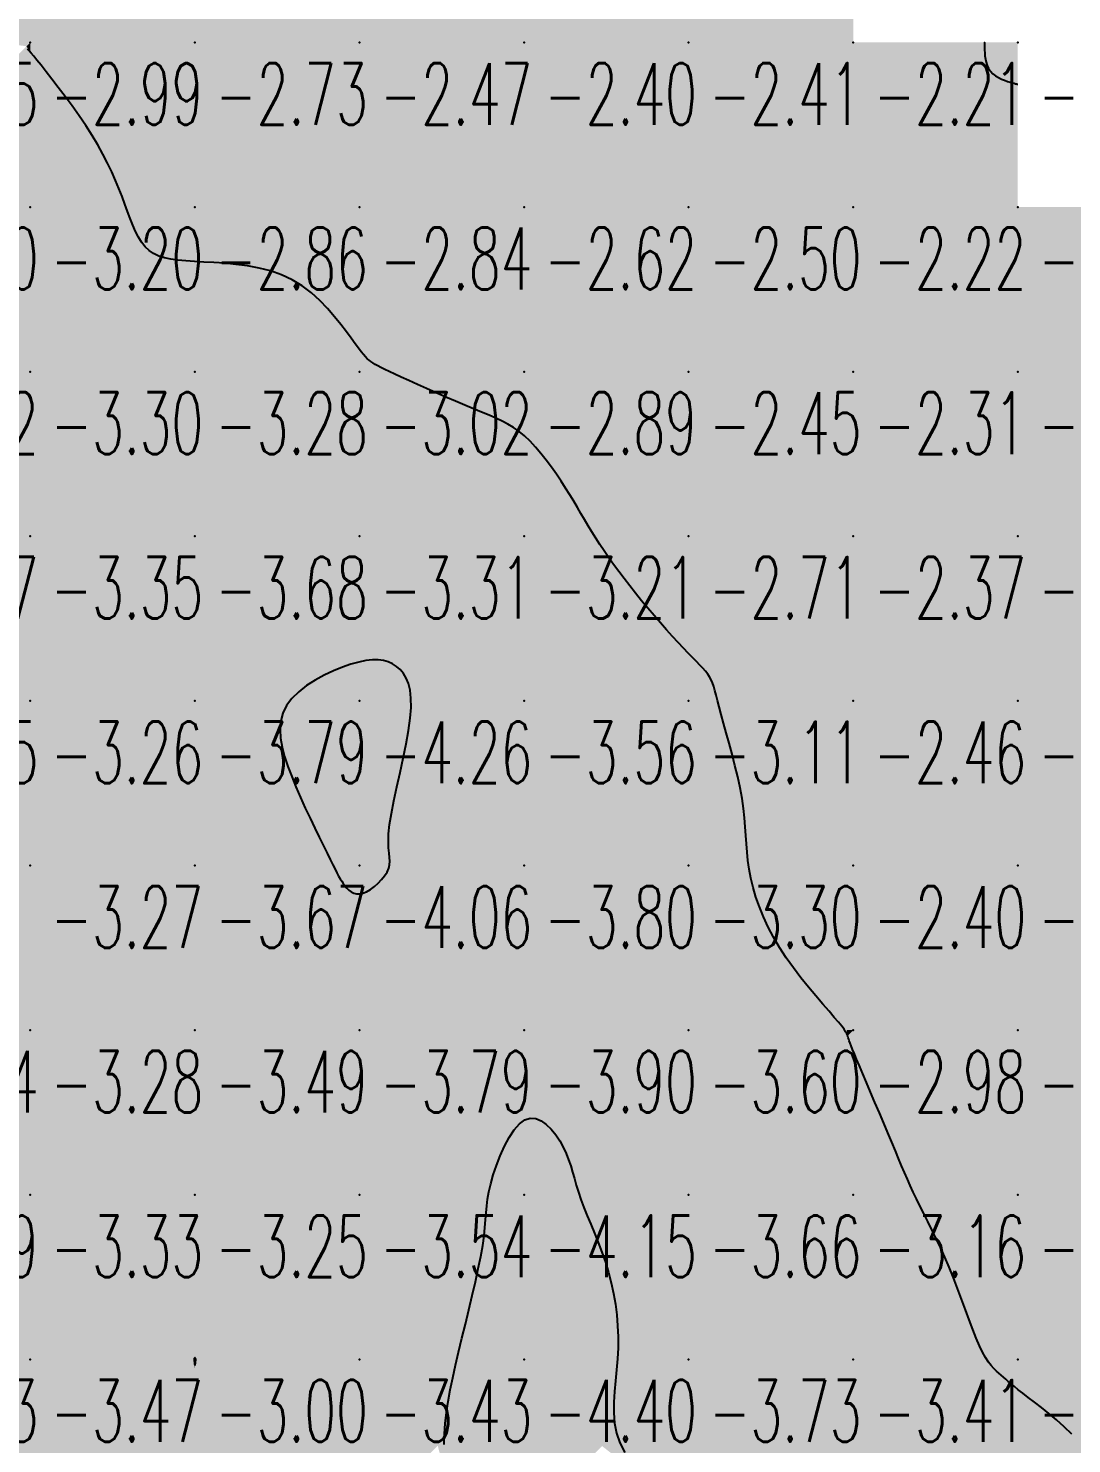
# Model space of a CAD drawing. Header units: millimetres. Extents: x 88261 to 90953, y 390274 to 392322.
# Drawn here: x 90030.1 to 90093.5, y 391892.1 to 391978.1 of the extents above; entities that cross this region are included whole.
import ezdxf
from ezdxf.enums import TextEntityAlignment as Align

# ---------------------------------------------------------------- set-up
doc = ezdxf.new("R2010")
doc.units = ezdxf.units.MM
doc.header["$LTSCALE"] = 25
for name, color, linetype in [('CN_03_00', 7, 'Continuous'), ('COTEAlt', 7, 'Continuous'), ('TN_COLORIAGE', 7, 'Continuous')]:
    doc.layers.add(name, color=color, linetype=linetype)
doc.styles.add('Simplex 1.0', font='Simplex.shx', dxfattribs={"width": 0.99, "height": 2.5})
doc.styles.get("Standard").update_dxf_attribs({"font": 'times.ttf'})

# ---------------------------------------------------------------- blocks, each defined once
blk = doc.blocks.new('COTE')
at = {"color": 0}
blk.add_point((0, 0), dxfattribs=at)
at = {"layer": 'COTEAlt'}
blk.add_attdef('ALT', text='', height=3.75, dxfattribs=at).set_placement((1.25, -1.25), align=Align.TOP_LEFT)

msp = doc.modelspace()

# ---------------------------------------------------------------- linework, layer by layer
at = {"layer": 'CN_03_00', "flags": 128}
for points, elevation in [([(90093.527, 391892.701), (90093.074, 391893.148), (90092.606, 391893.568), (90092.137, 391893.958), (90091.682, 391894.316), (90091.256, 391894.641), (90090.874, 391894.929), (90090.547, 391895.181), (90090.271, 391895.399), (90090.037, 391895.589), (90089.839, 391895.755), (90089.667, 391895.903), (90089.515, 391896.036), (90089.373, 391896.16), (90089.235, 391896.279), (90089.094, 391896.4), (90088.947, 391896.531), (90088.795, 391896.681), (90088.635, 391896.861), (90088.469, 391897.079), (90088.295, 391897.345), (90088.113, 391897.67), (90087.921, 391898.061), (90087.72, 391898.527), (90087.51, 391899.056), (90087.291, 391899.636), (90087.064, 391900.253), (90086.829, 391900.895), (90086.587, 391901.549), (90086.337, 391902.2), (90086.082, 391902.837), (90085.82, 391903.448), (90085.556, 391904.032), (90085.293, 391904.589), (90085.033, 391905.119), (90084.779, 391905.624), (90084.536, 391906.104), (90084.305, 391906.559), (90084.091, 391906.991), (90083.894, 391907.401), (90083.711, 391907.797), (90083.537, 391908.189), (90083.365, 391908.587), (90083.191, 391909), (90083.008, 391909.438), (90082.812, 391909.911), (90082.596, 391910.428), (90082.358, 391910.995), (90082.102, 391911.599), (90081.837, 391912.224), (90081.569, 391912.853), (90081.306, 391913.469), (90081.056, 391914.055), (90080.827, 391914.594), (90080.625, 391915.071), (90080.456, 391915.472), (90080.319, 391915.802), (90080.209, 391916.069), (90080.124, 391916.283), (90080.058, 391916.453), (90080.009, 391916.587), (90079.973, 391916.693), (90079.946, 391916.782), (90079.922, 391916.861), (90079.894, 391916.941), (90079.853, 391917.033), (90079.787, 391917.145), (90079.689, 391917.29), (90079.548, 391917.477), (90079.356, 391917.716), (90079.101, 391918.018), (90078.78, 391918.39), (90078.402, 391918.825), (90077.982, 391919.315), (90077.535, 391919.851), (90077.075, 391920.422), (90076.617, 391921.02), (90076.176, 391921.636), (90075.765, 391922.259), (90075.397, 391922.884), (90075.073, 391923.504), (90074.79, 391924.119), (90074.547, 391924.725), (90074.342, 391925.32), (90074.172, 391925.901), (90074.036, 391926.466), (90073.932, 391927.012), (90073.856, 391927.539), (90073.803, 391928.052), (90073.763, 391928.56), (90073.729, 391929.072), (90073.694, 391929.594), (90073.648, 391930.136), (90073.585, 391930.705), (90073.496, 391931.31), (90073.376, 391931.954), (90073.23, 391932.627), (90073.066, 391933.313), (90072.89, 391933.998), (90072.711, 391934.666), (90072.536, 391935.303), (90072.373, 391935.893), (90072.228, 391936.422), (90072.109, 391936.878), (90072.009, 391937.266), (90071.925, 391937.596), (90071.85, 391937.877), (90071.778, 391938.118), (90071.704, 391938.329), (90071.621, 391938.518), (90071.524, 391938.694), (90071.408, 391938.867), (90071.27, 391939.041), (90071.111, 391939.224), (90070.927, 391939.419), (90070.719, 391939.633), (90070.485, 391939.871), (90070.223, 391940.138), (90069.933, 391940.439), (90069.615, 391940.779), (90069.273, 391941.152), (90068.912, 391941.554), (90068.538, 391941.978), (90068.157, 391942.419), (90067.774, 391942.87), (90067.395, 391943.326), (90067.026, 391943.78), (90066.67, 391944.228), (90066.329, 391944.669), (90066.004, 391945.101), (90065.693, 391945.526), (90065.398, 391945.941), (90065.117, 391946.348), (90064.852, 391946.745), (90064.602, 391947.133), (90064.367, 391947.512), (90064.143, 391947.884), (90063.925, 391948.252), (90063.709, 391948.621), (90063.491, 391948.994), (90063.266, 391949.374), (90063.029, 391949.764), (90062.777, 391950.168), (90062.505, 391950.587), (90062.216, 391951.016), (90061.913, 391951.446), (90061.598, 391951.869), (90061.275, 391952.278), (90060.946, 391952.664), (90060.614, 391953.019), (90060.282, 391953.335), (90059.952, 391953.608), (90059.619, 391953.843), (90059.275, 391954.049), (90058.916, 391954.236), (90058.534, 391954.414), (90058.122, 391954.59), (90057.676, 391954.774), (90057.187, 391954.975), (90056.653, 391955.2), (90056.085, 391955.444), (90055.499, 391955.7), (90054.908, 391955.961), (90054.327, 391956.22), (90053.772, 391956.47), (90053.256, 391956.704), (90052.795, 391956.914), (90052.399, 391957.095), (90052.065, 391957.25), (90051.786, 391957.382), (90051.553, 391957.496), (90051.36, 391957.596), (90051.199, 391957.685), (90051.062, 391957.768), (90050.943, 391957.849), (90050.834, 391957.933), (90050.727, 391958.027), (90050.616, 391958.139), (90050.494, 391958.278), (90050.352, 391958.452), (90050.185, 391958.669), (90049.984, 391958.939), (90049.744, 391959.268), (90049.457, 391959.661), (90049.123, 391960.104), (90048.744, 391960.58), (90048.318, 391961.071), (90047.847, 391961.558), (90047.332, 391962.024), (90046.772, 391962.452), (90046.169, 391962.822), (90045.524, 391963.122), (90044.848, 391963.357), (90044.152, 391963.535), (90043.449, 391963.666), (90042.749, 391963.759), (90042.065, 391963.822), (90041.408, 391963.866), (90040.79, 391963.899), (90040.22, 391963.929), (90039.699, 391963.964), (90039.225, 391964.009), (90038.794, 391964.07), (90038.406, 391964.154), (90038.058, 391964.266), (90037.747, 391964.411), (90037.472, 391964.597), (90037.229, 391964.827), (90037.015, 391965.099), (90036.822, 391965.41), (90036.647, 391965.756), (90036.483, 391966.133), (90036.324, 391966.537), (90036.166, 391966.965), (90036.002, 391967.413), (90035.828, 391967.878), (90035.639, 391968.359), (90035.433, 391968.857), (90035.205, 391969.371), (90034.952, 391969.902), (90034.671, 391970.45), (90034.359, 391971.014), (90034.011, 391971.595), (90033.627, 391972.19), (90033.216, 391972.791), (90032.792, 391973.386), (90032.367, 391973.962), (90031.953, 391974.508), (90031.564, 391975.013), (90031.21, 391975.464), (90030.906, 391975.85), (90030.66, 391976.163), (90030.465, 391976.408), (90030.31, 391976.595), (90030.185, 391976.734), (90030.079, 391976.834)], -3), ([(90088.218, 391977.239), (90088.218, 391977.239), (90088.218, 391977.234), (90088.219, 391977.222), (90088.219, 391977.198), (90088.22, 391977.158), (90088.221, 391977.099), (90088.223, 391977.017), (90088.225, 391976.908), (90088.228, 391976.769), (90088.236, 391976.606), (90088.252, 391976.425), (90088.28, 391976.233), (90088.323, 391976.036), (90088.386, 391975.843), (90088.471, 391975.658), (90088.584, 391975.489), (90088.724, 391975.341), (90088.888, 391975.214), (90089.067, 391975.105), (90089.253, 391975.014), (90089.439, 391974.939), (90089.616, 391974.877), (90089.778, 391974.828), (90089.917, 391974.789), (90090.027, 391974.758), (90090.109, 391974.735), (90090.168, 391974.719), (90090.207, 391974.708), (90090.231, 391974.701), (90090.244, 391974.698), (90090.248, 391974.697), (90090.249, 391974.697)], -2), ([(90055.401, 391892.078), (90055.411, 391892.708), (90055.456, 391893.349), (90055.531, 391894.006), (90055.635, 391894.684), (90055.764, 391895.386), (90055.916, 391896.116), (90056.088, 391896.88), (90056.276, 391897.681), (90056.478, 391898.52), (90056.687, 391899.383), (90056.897, 391900.255), (90057.102, 391901.12), (90057.295, 391901.959), (90057.469, 391902.758), (90057.619, 391903.499), (90057.737, 391904.167), (90057.821, 391904.75), (90057.877, 391905.261), (90057.916, 391905.721), (90057.949, 391906.148), (90057.986, 391906.561), (90058.037, 391906.979), (90058.112, 391907.422), (90058.223, 391907.908), (90058.377, 391908.449), (90058.571, 391909.027), (90058.8, 391909.615), (90059.06, 391910.187), (90059.345, 391910.716), (90059.649, 391911.177), (90059.968, 391911.542), (90060.297, 391911.787), (90060.63, 391911.891), (90060.963, 391911.868), (90061.289, 391911.735), (90061.603, 391911.514), (90061.9, 391911.223), (90062.175, 391910.882), (90062.422, 391910.51), (90062.635, 391910.126), (90062.812, 391909.747), (90062.959, 391909.372), (90063.085, 391908.995), (90063.198, 391908.613), (90063.307, 391908.222), (90063.421, 391907.816), (90063.549, 391907.392), (90063.7, 391906.945), (90063.878, 391906.47), (90064.081, 391905.97), (90064.3, 391905.446), (90064.528, 391904.9), (90064.758, 391904.333), (90064.983, 391903.747), (90065.194, 391903.144), (90065.386, 391902.527), (90065.551, 391901.895), (90065.689, 391901.252), (90065.799, 391900.6), (90065.881, 391899.94), (90065.935, 391899.275), (90065.962, 391898.607), (90065.961, 391897.937), (90065.931, 391897.268), (90065.877, 391896.601), (90065.81, 391895.939), (90065.748, 391895.283), (90065.707, 391894.636), (90065.702, 391893.998), (90065.751, 391893.373), (90065.868, 391892.761), (90066.071, 391892.165), (90066.37, 391891.587)], -4)]:
    msp.add_lwpolyline(points, dxfattribs=dict(at, elevation=elevation))
for points, elevation in [([(90046.393, 391932.011), (90046.67, 391931.37), (90046.958, 391930.734), (90047.248, 391930.112), (90047.534, 391929.515), (90047.807, 391928.956), (90048.059, 391928.445), (90048.283, 391927.994), (90048.473, 391927.61), (90048.633, 391927.288), (90048.768, 391927.019), (90048.884, 391926.793), (90048.986, 391926.602), (90049.08, 391926.437), (90049.172, 391926.288), (90049.268, 391926.146), (90049.371, 391926.006), (90049.485, 391925.871), (90049.61, 391925.749), (90049.749, 391925.645), (90049.902, 391925.568), (90050.072, 391925.523), (90050.258, 391925.518), (90050.463, 391925.56), (90050.687, 391925.652), (90050.921, 391925.79), (90051.157, 391925.963), (90051.385, 391926.164), (90051.595, 391926.384), (90051.779, 391926.614), (90051.927, 391926.846), (90052.03, 391927.07), (90052.083, 391927.283), (90052.094, 391927.496), (90052.079, 391927.728), (90052.05, 391927.993), (90052.023, 391928.309), (90052.01, 391928.693), (90052.026, 391929.161), (90052.084, 391929.73), (90052.193, 391930.409), (90052.345, 391931.179), (90052.524, 391932.012), (90052.716, 391932.883), (90052.908, 391933.762), (90053.084, 391934.624), (90053.231, 391935.442), (90053.334, 391936.188), (90053.383, 391936.842), (90053.378, 391937.405), (90053.324, 391937.886), (90053.228, 391938.292), (90053.093, 391938.632), (90052.924, 391938.914), (90052.727, 391939.145), (90052.506, 391939.335), (90052.264, 391939.488), (90052, 391939.606), (90051.709, 391939.687), (90051.389, 391939.728), (90051.035, 391939.729), (90050.644, 391939.688), (90050.212, 391939.603), (90049.736, 391939.472), (90049.216, 391939.296), (90048.666, 391939.074), (90048.107, 391938.811), (90047.557, 391938.509), (90047.034, 391938.171), (90046.559, 391937.799), (90046.151, 391937.395), (90045.827, 391936.963), (90045.603, 391936.504), (90045.473, 391936.021), (90045.428, 391935.513), (90045.459, 391934.983), (90045.554, 391934.429), (90045.705, 391933.854), (90045.901, 391933.259), (90046.134, 391932.643), (90046.393, 391932.011)], -4), ([(90040.222, 391897.099), (90040.226, 391897.06), (90040.23, 391897.019), (90040.234, 391896.98), (90040.239, 391896.945), (90040.244, 391896.917), (90040.249, 391896.899), (90040.255, 391896.894), (90040.261, 391896.903), (90040.268, 391896.925), (90040.274, 391896.956), (90040.281, 391896.995), (90040.287, 391897.038), (90040.293, 391897.082), (90040.298, 391897.125), (90040.301, 391897.163), (90040.304, 391897.195), (90040.306, 391897.22), (90040.306, 391897.24), (90040.305, 391897.256), (90040.304, 391897.268), (90040.301, 391897.278), (90040.298, 391897.286), (90040.294, 391897.293), (90040.29, 391897.3), (90040.285, 391897.307), (90040.28, 391897.313), (90040.274, 391897.319), (90040.268, 391897.323), (90040.261, 391897.325), (90040.254, 391897.326), (90040.248, 391897.324), (90040.241, 391897.319), (90040.234, 391897.312), (90040.227, 391897.304), (90040.221, 391897.294), (90040.215, 391897.284), (90040.21, 391897.273), (90040.207, 391897.263), (90040.204, 391897.253), (90040.203, 391897.245), (90040.203, 391897.236), (90040.204, 391897.227), (90040.206, 391897.216), (90040.208, 391897.203), (90040.211, 391897.185), (90040.215, 391897.162), (90040.218, 391897.134), (90040.222, 391897.099)], -3)]:
    msp.add_lwpolyline(points, close=True, dxfattribs=dict(at, elevation=elevation))
at = {"layer": 'TN_COLORIAGE', "color": 111}
for points in [[(90028.315, 391977.239, -2.761), (90021.968, 391978.959, -2.761), (90030.249, 391977.239, -2.761), (90030.249, 391987.239, -2.761)], [(90030.249, 391977.239, -2.881), (90040.249, 391977.239, -2.881), (90040.249, 391987.239, -2.881)], [(90030.249, 391987.239, -2.881), (90030.249, 391977.239, -2.881), (90040.249, 391987.239, -2.881)], [(90040.249, 391977.239, -2.534), (90050.249, 391977.239, -2.534), (90050.249, 391987.239, -2.534)], [(90040.249, 391987.239, -2.534), (90040.249, 391977.239, -2.534), (90050.249, 391987.239, -2.534)], [(90050.249, 391987.239, -2.203), (90050.249, 391977.239, -2.203), (90060.249, 391987.239, -2.203)], [(90060.249, 391977.239, -2.468), (90060.249, 391987.239, -2.468), (90050.249, 391977.239, -2.468)], [(90060.249, 391987.239, -2.171), (90060.249, 391977.239, -2.171), (90070.249, 391987.239, -2.171)], [(90070.249, 391977.239, -2.396), (90070.249, 391987.239, -2.396), (90060.249, 391977.239, -2.396)], [(90080.249, 391977.239, -2.414), (90080.249, 391987.239, -2.414), (90070.249, 391977.239, -2.414)], [(90080.249, 391987.239, -2.414), (90070.249, 391987.239, -2.414), (90070.249, 391977.239, -2.414)], [(90028.315, 391977.239, -2.988), (90030.018, 391977.008, -2.988), (90030.249, 391977.239, -2.988)], [(90030.249, 391976.669, -2.988), (90030.018, 391977.008, -2.988), (90030.249, 391977.239, -2.988)], [(90030.249, 391976.669, -2.726), (90034.424, 391971.415, -2.726), (90030.249, 391977.239, -2.726), (90040.249, 391977.239, -2.726)], [(90036.118, 391967.239, -2.726), (90034.424, 391971.415, -2.726), (90040.249, 391967.239, -2.726), (90040.249, 391977.239, -2.726)], [(90040.249, 391977.239, -2.468), (90040.249, 391967.239, -2.468), (90050.249, 391977.239, -2.468)], [(90040.249, 391967.239, -2.468), (90050.249, 391967.239, -2.468), (90050.249, 391977.239, -2.468)], [(90050.249, 391977.239, -2.396), (90050.249, 391967.239, -2.396), (90060.249, 391977.239, -2.396)], [(90050.249, 391967.239, -2.396), (90060.249, 391967.239, -2.396), (90060.249, 391977.239, -2.396)], [(90060.249, 391967.239, -2.414), (90070.249, 391967.239, -2.414), (90070.249, 391977.239, -2.414)], [(90060.249, 391977.239, -2.414), (90060.249, 391967.239, -2.414), (90070.249, 391977.239, -2.414)], [(90070.249, 391977.239, -2.211), (90070.249, 391967.239, -2.211), (90080.249, 391977.239, -2.211)], [(90080.249, 391967.239, -2.501), (90080.249, 391977.239, -2.501), (90070.249, 391967.239, -2.501)], [(90080.249, 391967.239, -2), (90088.259, 391975.249, -2), (90080.249, 391977.239, -2), (90088.218, 391977.239, -2)], [(90080.249, 391967.239, -2), (90088.259, 391975.249, -2), (90090.249, 391967.239, -2), (90090.249, 391974.697, -2)], [(90036.118, 391967.239, -2.862), (90037.116, 391964.106, -2.862), (90040.249, 391967.239, -2.862)], [(90040.249, 391963.917, -2.862), (90037.116, 391964.106, -2.862), (90040.249, 391967.239, -2.862)], [(90040.249, 391963.917, -2.842), (90046.629, 391963.619, -2.842), (90040.249, 391967.239, -2.842), (90050.249, 391967.239, -2.842)], [(90050.249, 391958.539, -2.842), (90046.629, 391963.619, -2.842), (90050.249, 391967.239, -2.842)], [(90050.249, 391958.539, -2.625), (90050.839, 391957.829, -2.625), (90050.249, 391967.239, -2.625), (90060.249, 391967.239, -2.625)], [(90052.057, 391957.239, -2.625), (90050.839, 391957.829, -2.625), (90060.249, 391957.239, -2.625), (90060.249, 391967.239, -2.625)], [(90060.249, 391957.239, -2.501), (90070.249, 391957.239, -2.501), (90070.249, 391967.239, -2.501)], [(90060.249, 391967.239, -2.501), (90060.249, 391957.239, -2.501), (90070.249, 391967.239, -2.501)], [(90070.249, 391967.239, -2.217), (90070.249, 391957.239, -2.217), (90080.249, 391967.239, -2.217)], [(90070.249, 391957.239, -2.217), (90080.249, 391957.239, -2.217), (90080.249, 391967.239, -2.217)], [(90080.249, 391967.239, -2.158), (90080.249, 391957.239, -2.158), (90090.249, 391967.239, -2.158)], [(90090.249, 391957.239, -2.311), (90090.249, 391967.239, -2.311), (90080.249, 391957.239, -2.311)], [(90090.249, 391967.239, -2.235), (90090.249, 391957.239, -2.235), (90100.249, 391967.239, -2.235)], [(90100.249, 391957.239, -2.205), (90100.249, 391967.239, -2.205), (90090.249, 391957.239, -2.205)], [(90052.057, 391957.239, -2.893), (90057.704, 391954.694, -2.893), (90060.249, 391957.239, -2.893)], [(90060.249, 391953.833, -2.893), (90057.704, 391954.694, -2.893), (90060.249, 391957.239, -2.893)], [(90060.249, 391953.833, -2.454), (90062.993, 391949.984, -2.454), (90060.249, 391957.239, -2.454), (90070.249, 391957.239, -2.454)], [(90064.439, 391947.239, -2.454), (90062.993, 391949.984, -2.454), (90070.249, 391947.239, -2.454), (90070.249, 391957.239, -2.454)], [(90070.249, 391947.239, -2.311), (90080.249, 391947.239, -2.311), (90080.249, 391957.239, -2.311)], [(90070.249, 391957.239, -2.311), (90070.249, 391947.239, -2.311), (90080.249, 391957.239, -2.311)], [(90080.249, 391957.239, -2.205), (90080.249, 391947.239, -2.205), (90090.249, 391957.239, -2.205)], [(90080.249, 391947.239, -2.205), (90090.249, 391947.239, -2.205), (90090.249, 391957.239, -2.205)], [(90090.249, 391957.239, -2.327), (90090.249, 391947.239, -2.327), (90100.249, 391957.239, -2.327)], [(90090.249, 391947.239, -2.327), (90100.249, 391947.239, -2.327), (90100.249, 391957.239, -2.327)], [(90064.439, 391947.239, -2.714), (90066.867, 391943.857, -2.714), (90070.249, 391947.239, -2.714)], [(90070.249, 391940.012, -2.714), (90066.867, 391943.857, -2.714), (90070.249, 391947.239, -2.714)], [(90070.249, 391940.012, -2.372), (90071.738, 391938.728, -2.372), (90070.249, 391947.239, -2.372), (90080.249, 391947.239, -2.372)], [(90071.945, 391937.239, -2.372), (90071.738, 391938.728, -2.372), (90080.249, 391937.239, -2.372), (90080.249, 391947.239, -2.372)], [(90080.249, 391947.239, -2.246), (90080.249, 391937.239, -2.246), (90090.249, 391947.239, -2.246)], [(90080.249, 391937.239, -2.246), (90090.249, 391937.239, -2.246), (90090.249, 391947.239, -2.246)], [(90090.249, 391947.239, -2.397), (90090.249, 391937.239, -2.397), (90100.249, 391947.239, -2.397)], [(90090.249, 391937.239, -2.397), (90100.249, 391937.239, -2.397), (90100.249, 391947.239, -2.397)], [(90071.945, 391937.239, -2.462), (90073.854, 391930.845, -2.462), (90080.249, 391937.239, -2.462)], [(90073.854, 391930.845, -2.402), (90073.614, 391927.239, -2.402), (90080.249, 391937.239, -2.402), (90080.249, 391927.239, -2.402)], [(90080.249, 391927.239, -2.402), (90090.249, 391927.239, -2.402), (90090.249, 391937.239, -2.402)], [(90080.249, 391937.239, -2.402), (90080.249, 391927.239, -2.402), (90090.249, 391937.239, -2.402)], [(90090.249, 391937.239, -2.345), (90090.249, 391927.239, -2.345), (90100.249, 391937.239, -2.345)], [(90090.249, 391927.239, -2.345), (90100.249, 391927.239, -2.345), (90100.249, 391937.239, -2.345)], [(90073.614, 391927.239, -2.402), (90075.279, 391922.269, -2.402), (90080.249, 391927.239, -2.402)], [(90079.859, 391917.239, -2.402), (90075.279, 391922.269, -2.402), (90080.249, 391917.239, -2.402), (90080.249, 391927.239, -2.402)], [(90080.249, 391927.239, -2.395), (90080.249, 391917.239, -2.395), (90090.249, 391927.239, -2.395)], [(90080.249, 391917.239, -2.395), (90090.249, 391917.239, -2.395), (90090.249, 391927.239, -2.395)], [(90090.249, 391917.239, -2), (90099.153, 391917.239, -2), (90100.249, 391927.239, -2), (90100.249, 391919.116, -2)], [(90090.249, 391927.239, -2.289), (90090.249, 391917.239, -2.289), (90100.249, 391927.239, -2.289)], [(90079.859, 391917.239, -2.975), (90079.891, 391916.882, -2.975), (90080.249, 391917.239, -2.975)], [(90080.249, 391915.923, -2.975), (90079.891, 391916.882, -2.975), (90080.249, 391917.239, -2.975)], [(90080.249, 391915.923, -2.543), (90082.861, 391909.852, -2.543), (90080.249, 391917.239, -2.543), (90090.249, 391917.239, -2.543)], [(90083.884, 391907.239, -2.543), (90082.861, 391909.852, -2.543), (90090.249, 391907.239, -2.543), (90090.249, 391917.239, -2.543)], [(90090.249, 391907.239, -2), (90099.396, 391916.387, -2), (90090.249, 391917.239, -2), (90099.153, 391917.239, -2)], [(90090.249, 391907.239, -2), (90099.396, 391916.387, -2), (90100.249, 391907.239, -2), (90100.249, 391915.43, -2)], [(90083.884, 391907.239, -2.717), (90086.145, 391903.136, -2.717), (90090.249, 391907.239, -2.717)], [(90088.024, 391897.239, -2.717), (90086.145, 391903.136, -2.717), (90090.249, 391897.239, -2.717), (90090.249, 391907.239, -2.717)], [(90090.249, 391897.239, -2.302), (90100.249, 391897.239, -2.302), (90100.249, 391907.239, -2.302)], [(90090.249, 391907.239, -2.302), (90090.249, 391897.239, -2.302), (90100.249, 391907.239, -2.302)], [(90040.249, 391897.353, -2.997), (90040.189, 391897.239, -2.997), (90040.249, 391897.239, -2.997)], [(90040.249, 391897.353, -2.997), (90040.301, 391897.291, -2.997), (90040.249, 391897.239, -2.997)], [(90040.189, 391897.239, -2.997), (90040.218, 391897.209, -2.997), (90040.249, 391897.239, -2.997)], [(90040.249, 391896.729, -2.997), (90040.218, 391897.209, -2.997), (90040.249, 391897.239, -2.997)], [(90040.315, 391897.239, -2.997), (90040.301, 391897.291, -2.997), (90040.249, 391897.239, -2.997)], [(90040.249, 391896.729, -2.997), (90040.315, 391897.239, -2.997), (90040.249, 391897.239, -2.997)], [(90088.024, 391897.239, -2.884), (90089.285, 391896.275, -2.884), (90090.249, 391897.239, -2.884)], [(90090.249, 391895.336, -2.884), (90089.285, 391896.275, -2.884), (90090.249, 391897.239, -2.884)], [(90090.249, 391895.336, -2.446), (90094.966, 391891.957, -2.446), (90090.249, 391897.239, -2.446), (90100.249, 391897.239, -2.446)]]:
    msp.add_solid(points, dxfattribs=at)
at = {"layer": 'TN_COLORIAGE', "color": 121}
for points in [[(90020.249, 391967.239, -3), (90030.018, 391977.008, -3), (90030.249, 391967.239, -3), (90030.249, 391976.669, -3)], [(90034.424, 391971.415, -3.196), (90030.249, 391976.669, -3.196), (90030.249, 391967.239, -3.196)], [(90034.424, 391971.415, -3.196), (90036.118, 391967.239, -3.196), (90030.249, 391967.239, -3.196)], [(90020.249, 391967.239, -3.196), (90020.249, 391957.239, -3.196), (90030.249, 391967.239, -3.196)], [(90020.249, 391957.239, -3.196), (90030.249, 391957.239, -3.196), (90030.249, 391967.239, -3.196)], [(90030.249, 391957.239, -3), (90037.116, 391964.106, -3), (90030.249, 391967.239, -3), (90036.118, 391967.239, -3)], [(90030.249, 391957.239, -3), (90037.116, 391964.106, -3), (90040.249, 391957.239, -3), (90040.249, 391963.917, -3)], [(90046.629, 391963.619, -3.278), (90040.249, 391963.917, -3.278), (90040.249, 391957.239, -3.278)], [(90040.249, 391957.239, -3), (90046.629, 391963.619, -3), (90050.249, 391957.239, -3), (90050.249, 391958.539, -3)], [(90050.839, 391957.829, -3.024), (90050.249, 391958.539, -3.024), (90050.249, 391957.239, -3.024)], [(90050.839, 391957.829, -3.024), (90052.057, 391957.239, -3.024), (90050.249, 391957.239, -3.024)], [(90020.249, 391957.239, -3.303), (90020.249, 391947.239, -3.303), (90030.249, 391957.239, -3.303)], [(90020.249, 391947.239, -3.303), (90030.249, 391947.239, -3.303), (90030.249, 391957.239, -3.303)], [(90030.249, 391947.239, -3.278), (90040.249, 391947.239, -3.278), (90040.249, 391957.239, -3.278)], [(90030.249, 391957.239, -3.278), (90030.249, 391947.239, -3.278), (90040.249, 391957.239, -3.278)], [(90040.249, 391947.239, -3.024), (90050.249, 391947.239, -3.024), (90050.249, 391957.239, -3.024)], [(90040.249, 391957.239, -3.024), (90040.249, 391947.239, -3.024), (90050.249, 391957.239, -3.024)], [(90050.249, 391947.239, -3), (90057.704, 391954.694, -3), (90050.249, 391957.239, -3), (90052.057, 391957.239, -3)], [(90050.249, 391947.239, -3), (90057.704, 391954.694, -3), (90060.249, 391947.239, -3), (90060.249, 391953.833, -3)], [(90062.993, 391949.984, -3.206), (90060.249, 391953.833, -3.206), (90060.249, 391947.239, -3.206)], [(90062.993, 391949.984, -3.206), (90064.439, 391947.239, -3.206), (90060.249, 391947.239, -3.206)], [(90020.249, 391944.578, -3.345), (90023.704, 391940.695, -3.345), (90020.249, 391947.239, -3.345), (90030.249, 391947.239, -3.345)], [(90023.704, 391940.695, -3.257), (90023.424, 391937.239, -3.257), (90030.249, 391947.239, -3.257), (90030.249, 391937.239, -3.257)], [(90030.249, 391947.239, -3.683), (90030.249, 391937.239, -3.683), (90040.249, 391947.239, -3.683)], [(90030.249, 391937.239, -3.683), (90040.249, 391937.239, -3.683), (90040.249, 391947.239, -3.683)], [(90044.715, 391937.239, -3.312), (90050.249, 391939.974, -3.312), (90040.249, 391937.239, -3.312), (90050.249, 391947.239, -3.312)], [(90040.249, 391947.239, -3.312), (90040.249, 391937.239, -3.312), (90050.249, 391947.239, -3.312)], [(90050.249, 391939.974, -3.206), (90052.708, 391939.699, -3.206), (90050.249, 391947.239, -3.206), (90060.249, 391947.239, -3.206)], [(90053.953, 391937.239, -3.206), (90052.708, 391939.699, -3.206), (90060.249, 391937.239, -3.206), (90060.249, 391947.239, -3.206)], [(90060.249, 391937.239, -3), (90066.867, 391943.857, -3), (90060.249, 391947.239, -3), (90064.439, 391947.239, -3)], [(90060.249, 391937.239, -3), (90066.867, 391943.857, -3), (90070.249, 391937.239, -3), (90070.249, 391940.012, -3)], [(90071.738, 391938.728, -3.11), (90070.249, 391940.012, -3.11), (90070.249, 391937.239, -3.11)], [(90071.738, 391938.728, -3.11), (90071.945, 391937.239, -3.11), (90070.249, 391937.239, -3.11)], [(90023.424, 391937.239, -3.257), (90023.831, 391930.822, -3.257), (90030.249, 391937.239, -3.257)], [(90023.865, 391927.239, -3.257), (90023.831, 391930.822, -3.257), (90030.249, 391927.239, -3.257), (90030.249, 391937.239, -3.257)], [(90030.249, 391937.239, -3.791), (90030.249, 391927.239, -3.791), (90040.249, 391937.239, -3.791)], [(90030.249, 391927.239, -3.791), (90040.249, 391927.239, -3.791), (90040.249, 391937.239, -3.791)], [(90044.715, 391937.239, -3.67), (90045.855, 391932.845, -3.67), (90040.249, 391937.239, -3.67), (90040.249, 391927.239, -3.67)], [(90051.484, 391928.475, -3.56), (90053.953, 391937.239, -3.56), (90060.249, 391937.239, -3.56)], [(90052.612, 391927.239, -3.56), (90051.484, 391928.475, -3.56), (90060.249, 391927.239, -3.56), (90060.249, 391937.239, -3.56)], [(90060.249, 391927.239, -3.11), (90070.249, 391927.239, -3.11), (90070.249, 391937.239, -3.11)], [(90060.249, 391937.239, -3.11), (90060.249, 391927.239, -3.11), (90070.249, 391937.239, -3.11)], [(90070.249, 391927.239, -3), (90073.854, 391930.845, -3), (90070.249, 391937.239, -3), (90071.945, 391937.239, -3)], [(90048.668, 391927.239, -3.67), (90045.855, 391932.845, -3.67), (90040.249, 391927.239, -3.67)], [(90073.614, 391927.239, -3.303), (90073.854, 391930.845, -3.303), (90070.249, 391927.239, -3.303)], [(90023.424, 391920.415, -3.268), (90023.865, 391927.239, -3.268), (90030.249, 391927.239, -3.268)], [(90023.465, 391917.239, -3.268), (90023.424, 391920.415, -3.268), (90030.249, 391917.239, -3.268), (90030.249, 391927.239, -3.268)], [(90030.249, 391927.239, -3.67), (90030.249, 391917.239, -3.67), (90040.249, 391927.239, -3.67)], [(90030.249, 391917.239, -3.67), (90040.249, 391917.239, -3.67), (90040.249, 391927.239, -3.67)], [(90048.668, 391927.239, -3.486), (90049.172, 391926.163, -3.486), (90040.249, 391927.239, -3.486), (90040.249, 391917.239, -3.486)], [(90050.249, 391917.239, -3.8), (90060.249, 391917.239, -3.8), (90060.249, 391927.239, -3.8)], [(90052.612, 391927.239, -3.787), (90050.249, 391924.989, -3.787), (90060.249, 391927.239, -3.787), (90050.249, 391917.239, -3.787)], [(90060.249, 391917.239, -3.303), (90070.249, 391917.239, -3.303), (90070.249, 391927.239, -3.303)], [(90060.249, 391927.239, -3.303), (90060.249, 391917.239, -3.303), (90070.249, 391927.239, -3.303)], [(90070.249, 391917.239, -3), (90075.279, 391922.269, -3), (90070.249, 391927.239, -3), (90073.614, 391927.239, -3)], [(90050.249, 391924.989, -3.486), (90049.172, 391926.163, -3.486), (90050.249, 391917.239, -3.486), (90040.249, 391917.239, -3.486)], [(90075.279, 391922.269, -3.605), (90079.859, 391917.239, -3.605), (90070.249, 391917.239, -3.605)], [(90023.107, 391910.098, -3.282), (90023.465, 391917.239, -3.282), (90030.249, 391917.239, -3.282)], [(90023.248, 391907.239, -3.282), (90023.107, 391910.098, -3.282), (90030.249, 391907.239, -3.282), (90030.249, 391917.239, -3.282)], [(90030.249, 391917.239, -3.486), (90030.249, 391907.239, -3.486), (90040.249, 391917.239, -3.486)], [(90030.249, 391907.239, -3.486), (90040.249, 391907.239, -3.486), (90040.249, 391917.239, -3.486)], [(90040.249, 391907.239, -3.787), (90050.249, 391907.239, -3.787), (90050.249, 391917.239, -3.787)], [(90040.249, 391917.239, -3.787), (90040.249, 391907.239, -3.787), (90050.249, 391917.239, -3.787)], [(90050.249, 391917.239, -3.903), (90050.249, 391907.239, -3.903), (90060.249, 391917.239, -3.903)], [(90060.249, 391913.36, -3.542), (90057.738, 391907.239, -3.542), (90060.249, 391917.239, -3.542), (90050.249, 391907.239, -3.542)], [(90060.249, 391913.36, -3.605), (90063.049, 391910.04, -3.605), (90060.249, 391917.239, -3.605), (90070.249, 391917.239, -3.605)], [(90063.367, 391907.239, -3.605), (90063.049, 391910.04, -3.605), (90070.249, 391907.239, -3.605), (90070.249, 391917.239, -3.605)], [(90070.249, 391907.239, -3), (90079.891, 391916.882, -3), (90070.249, 391917.239, -3), (90079.859, 391917.239, -3)], [(90070.249, 391907.239, -3), (90079.891, 391916.882, -3), (90080.249, 391907.239, -3), (90080.249, 391915.923, -3)], [(90082.861, 391909.852, -3.162), (90080.249, 391915.923, -3.162), (90080.249, 391907.239, -3.162)], [(90082.861, 391909.852, -3.162), (90083.884, 391907.239, -3.162), (90080.249, 391907.239, -3.162)], [(90023.248, 391907.239, -3.329), (90024.645, 391901.636, -3.329), (90030.249, 391907.239, -3.329)], [(90025.241, 391897.239, -3.329), (90024.645, 391901.636, -3.329), (90030.249, 391897.239, -3.329), (90030.249, 391907.239, -3.329)], [(90030.249, 391897.239, -3), (90040.189, 391897.239, -3), (90040.249, 391907.239, -3), (90040.249, 391897.353, -3)], [(90030.249, 391907.239, -3.246), (90030.249, 391897.239, -3.246), (90040.249, 391907.239, -3.246)], [(90050.249, 391907.239, -3), (90040.301, 391897.291, -3), (90040.249, 391907.239, -3), (90040.249, 391897.353, -3)], [(90050.249, 391907.239, -3), (90040.301, 391897.291, -3), (90050.249, 391897.239, -3), (90040.315, 391897.239, -3)], [(90057.738, 391907.239, -3.425), (90058.14, 391905.13, -3.425), (90050.249, 391907.239, -3.425), (90050.249, 391897.239, -3.425)], [(90063.367, 391907.239, -3.661), (90065.679, 391902.67, -3.661), (90070.249, 391907.239, -3.661)], [(90066.23, 391897.239, -3.661), (90065.679, 391902.67, -3.661), (90070.249, 391897.239, -3.661), (90070.249, 391907.239, -3.661)], [(90070.249, 391907.239, -3.162), (90070.249, 391897.239, -3.162), (90080.249, 391907.239, -3.162)], [(90070.249, 391897.239, -3.162), (90080.249, 391897.239, -3.162), (90080.249, 391907.239, -3.162)], [(90080.249, 391897.239, -3), (90086.145, 391903.136, -3), (90080.249, 391907.239, -3), (90083.884, 391907.239, -3)], [(90058.14, 391905.13, -3.425), (90056.128, 391897.239, -3.425), (90050.249, 391897.239, -3.425)], [(90086.145, 391903.136, -3.407), (90088.024, 391897.239, -3.407), (90080.249, 391897.239, -3.407)], [(90025.241, 391897.239, -3.472), (90027.139, 391894.129, -3.472), (90030.249, 391897.239, -3.472)], [(90029.587, 391887.239, -3.472), (90027.139, 391894.129, -3.472), (90030.249, 391887.239, -3.472), (90030.249, 391897.239, -3.472)], [(90030.249, 391887.239, -3), (90040.218, 391897.209, -3), (90030.249, 391897.239, -3), (90040.189, 391897.239, -3)], [(90030.249, 391887.239, -3), (90040.218, 391897.209, -3), (90040.249, 391887.239, -3), (90040.249, 391896.729, -3)], [(90050.249, 391897.239, -3), (90040.315, 391897.239, -3), (90040.249, 391887.239, -3), (90040.249, 391896.729, -3)], [(90040.249, 391887.239, -3.425), (90050.249, 391887.239, -3.425), (90050.249, 391897.239, -3.425)], [(90055.007, 391891.998, -3.425), (90056.128, 391897.239, -3.425), (90050.249, 391887.239, -3.425), (90050.249, 391897.239, -3.425)], [(90064.987, 391891.978, -3.729), (90066.23, 391897.239, -3.729), (90070.249, 391897.239, -3.729)], [(90070.249, 391887.839, -3.729), (90064.987, 391891.978, -3.729), (90070.249, 391897.239, -3.729)], [(90070.249, 391887.839, -3.407), (90070.532, 391887.522, -3.407), (90070.249, 391897.239, -3.407), (90080.249, 391897.239, -3.407)], [(90070.532, 391887.522, -3.407), (90080.249, 391888.562, -3.407), (90080.249, 391897.239, -3.407)], [(90080.249, 391888.562, -3), (90080.998, 391887.989, -3), (90080.249, 391897.239, -3), (90089.285, 391896.275, -3)], [(90089.285, 391896.275, -3.407), (90088.024, 391897.239, -3.407), (90080.249, 391897.239, -3.407)], [(90081.767, 391887.239, -3), (90080.998, 391887.989, -3), (90090.249, 391887.239, -3), (90089.285, 391896.275, -3)], [(90089.285, 391896.275, -3.495), (90090.249, 391895.336, -3.495), (90090.249, 391887.239, -3.495)], [(90094.966, 391891.957, -3.495), (90090.249, 391895.336, -3.495), (90090.249, 391887.239, -3.495)]]:
    msp.add_solid(points, dxfattribs=at)
at = {"layer": 'TN_COLORIAGE', "color": 101}
for points in [[(90088.218, 391977.239, -1.946), (90088.259, 391975.249, -1.946), (90090.249, 391977.239, -1.946)], [(90090.249, 391974.697, -1.946), (90088.259, 391975.249, -1.946), (90090.249, 391977.239, -1.946)]]:
    msp.add_solid(points, dxfattribs=at)
at = {"layer": 'TN_COLORIAGE', "color": 131}
for points in [[(90050.249, 391939.974, -4.259), (90044.715, 391937.239, -4.259), (90050.249, 391937.239, -4.259)], [(90052.708, 391939.699, -4.259), (90050.249, 391939.974, -4.259), (90050.249, 391937.239, -4.259)], [(90052.708, 391939.699, -4.259), (90053.953, 391937.239, -4.259), (90050.249, 391937.239, -4.259)], [(90045.855, 391932.845, -4.259), (90044.715, 391937.239, -4.259), (90050.249, 391937.239, -4.259)], [(90050.249, 391937.239, -4), (90045.855, 391932.845, -4), (90050.249, 391927.239, -4), (90048.668, 391927.239, -4)], [(90050.249, 391937.239, -4), (90053.953, 391937.239, -4), (90050.249, 391927.239, -4), (90051.484, 391928.475, -4)], [(90051.484, 391928.475, -4.062), (90052.612, 391927.239, -4.062), (90050.249, 391927.239, -4.062)], [(90049.172, 391926.163, -4.062), (90048.668, 391927.239, -4.062), (90050.249, 391927.239, -4.062)], [(90049.172, 391926.163, -4.062), (90050.249, 391924.989, -4.062), (90050.249, 391927.239, -4.062)], [(90050.249, 391924.989, -4.062), (90052.612, 391927.239, -4.062), (90050.249, 391927.239, -4.062)], [(90057.738, 391907.239, -4.154), (90060.249, 391913.36, -4.154), (90060.249, 391907.239, -4.154)], [(90063.049, 391910.04, -4.154), (90060.249, 391913.36, -4.154), (90060.249, 391907.239, -4.154)], [(90063.049, 391910.04, -4.154), (90063.367, 391907.239, -4.154), (90060.249, 391907.239, -4.154)], [(90060.249, 391897.239, -4), (90056.128, 391897.239, -4), (90060.249, 391907.239, -4), (90058.14, 391905.13, -4)], [(90058.14, 391905.13, -4.154), (90057.738, 391907.239, -4.154), (90060.249, 391907.239, -4.154)], [(90060.249, 391897.239, -4), (90065.679, 391902.67, -4), (90060.249, 391907.239, -4), (90063.367, 391907.239, -4)], [(90065.679, 391902.67, -4.403), (90066.23, 391897.239, -4.403), (90060.249, 391897.239, -4.403)], [(90060.249, 391897.239, -4), (90055.007, 391891.998, -4), (90060.249, 391887.239, -4), (90056.249, 391887.239, -4)], [(90056.128, 391897.239, -4.403), (90055.007, 391891.998, -4.403), (90060.249, 391897.239, -4.403)], [(90060.249, 391897.239, -4), (90066.23, 391897.239, -4), (90060.249, 391887.239, -4), (90064.987, 391891.978, -4)]]:
    msp.add_solid(points, dxfattribs=at)

# ---------------------------------------------------------------- block references
at = {"layer": 'COTEAlt'}
ref = msp.add_blockref('COTE', (90020.249, 391977.239), dxfattribs=at)
ref.add_attrib('ALT', '-3.05', dxfattribs={"height": 3.75, "style": 'Simplex 1.0', "width": 0.6}).set_placement((90021.499, 391975.989), align=Align.TOP_LEFT)
ref = msp.add_blockref('COTE', (90030.249, 391977.239), dxfattribs=at)
ref.add_attrib('ALT', '-2.99', dxfattribs={"height": 3.75, "style": 'Simplex 1.0', "width": 0.6}).set_placement((90031.499, 391975.989), align=Align.TOP_LEFT)
ref = msp.add_blockref('COTE', (90040.249, 391977.239), dxfattribs=at)
ref.add_attrib('ALT', '-2.73', dxfattribs={"height": 3.75, "style": 'Simplex 1.0', "width": 0.6}).set_placement((90041.499, 391975.989), align=Align.TOP_LEFT)
ref = msp.add_blockref('COTE', (90050.249, 391977.239), dxfattribs=at)
ref.add_attrib('ALT', '-2.47', dxfattribs={"height": 3.75, "style": 'Simplex 1.0', "width": 0.6}).set_placement((90051.499, 391975.989), align=Align.TOP_LEFT)
ref = msp.add_blockref('COTE', (90060.249, 391977.239), dxfattribs=at)
ref.add_attrib('ALT', '-2.40', dxfattribs={"height": 3.75, "style": 'Simplex 1.0', "width": 0.6}).set_placement((90061.499, 391975.989), align=Align.TOP_LEFT)
ref = msp.add_blockref('COTE', (90070.249, 391977.239), dxfattribs=at)
ref.add_attrib('ALT', '-2.41', dxfattribs={"height": 3.75, "style": 'Simplex 1.0', "width": 0.6}).set_placement((90071.499, 391975.989), align=Align.TOP_LEFT)
ref = msp.add_blockref('COTE', (90080.249, 391977.239), dxfattribs=at)
ref.add_attrib('ALT', '-2.21', dxfattribs={"height": 3.75, "style": 'Simplex 1.0', "width": 0.6}).set_placement((90081.499, 391975.989), align=Align.TOP_LEFT)
ref = msp.add_blockref('COTE', (90090.249, 391977.239), dxfattribs=at)
ref.add_attrib('ALT', '-1.95', dxfattribs={"height": 3.75, "style": 'Simplex 1.0', "width": 0.6}).set_placement((90091.499, 391975.989), align=Align.TOP_LEFT)
ref = msp.add_blockref('COTE', (90020.249, 391967.239), dxfattribs=at)
ref.add_attrib('ALT', '-3.50', dxfattribs={"height": 3.75, "style": 'Simplex 1.0', "width": 0.6}).set_placement((90021.499, 391965.989), align=Align.TOP_LEFT)
ref = msp.add_blockref('COTE', (90030.249, 391967.239), dxfattribs=at)
ref.add_attrib('ALT', '-3.20', dxfattribs={"height": 3.75, "style": 'Simplex 1.0', "width": 0.6}).set_placement((90031.499, 391965.989), align=Align.TOP_LEFT)
ref = msp.add_blockref('COTE', (90040.249, 391967.239), dxfattribs=at)
ref.add_attrib('ALT', '-2.86', dxfattribs={"height": 3.75, "style": 'Simplex 1.0', "width": 0.6}).set_placement((90041.499, 391965.989), align=Align.TOP_LEFT)
ref = msp.add_blockref('COTE', (90050.249, 391967.239), dxfattribs=at)
ref.add_attrib('ALT', '-2.84', dxfattribs={"height": 3.75, "style": 'Simplex 1.0', "width": 0.6}).set_placement((90051.499, 391965.989), align=Align.TOP_LEFT)
ref = msp.add_blockref('COTE', (90060.249, 391967.239), dxfattribs=at)
ref.add_attrib('ALT', '-2.62', dxfattribs={"height": 3.75, "style": 'Simplex 1.0', "width": 0.6}).set_placement((90061.499, 391965.989), align=Align.TOP_LEFT)
ref = msp.add_blockref('COTE', (90070.249, 391967.239), dxfattribs=at)
ref.add_attrib('ALT', '-2.50', dxfattribs={"height": 3.75, "style": 'Simplex 1.0', "width": 0.6}).set_placement((90071.499, 391965.989), align=Align.TOP_LEFT)
ref = msp.add_blockref('COTE', (90080.249, 391967.239), dxfattribs=at)
ref.add_attrib('ALT', '-2.22', dxfattribs={"height": 3.75, "style": 'Simplex 1.0', "width": 0.6}).set_placement((90081.499, 391965.989), align=Align.TOP_LEFT)
ref = msp.add_blockref('COTE', (90090.249, 391967.239), dxfattribs=at)
ref.add_attrib('ALT', '-2.16', dxfattribs={"height": 3.75, "style": 'Simplex 1.0', "width": 0.6}).set_placement((90091.499, 391965.989), align=Align.TOP_LEFT)
ref = msp.add_blockref('COTE', (90020.249, 391957.239), dxfattribs=at)
ref.add_attrib('ALT', '-3.62', dxfattribs={"height": 3.75, "style": 'Simplex 1.0', "width": 0.6}).set_placement((90021.499, 391955.989), align=Align.TOP_LEFT)
ref = msp.add_blockref('COTE', (90030.249, 391957.239), dxfattribs=at)
ref.add_attrib('ALT', '-3.30', dxfattribs={"height": 3.75, "style": 'Simplex 1.0', "width": 0.6}).set_placement((90031.499, 391955.989), align=Align.TOP_LEFT)
ref = msp.add_blockref('COTE', (90040.249, 391957.239), dxfattribs=at)
ref.add_attrib('ALT', '-3.28', dxfattribs={"height": 3.75, "style": 'Simplex 1.0', "width": 0.6}).set_placement((90041.499, 391955.989), align=Align.TOP_LEFT)
ref = msp.add_blockref('COTE', (90050.249, 391957.239), dxfattribs=at)
ref.add_attrib('ALT', '-3.02', dxfattribs={"height": 3.75, "style": 'Simplex 1.0', "width": 0.6}).set_placement((90051.499, 391955.989), align=Align.TOP_LEFT)
ref = msp.add_blockref('COTE', (90060.249, 391957.239), dxfattribs=at)
ref.add_attrib('ALT', '-2.89', dxfattribs={"height": 3.75, "style": 'Simplex 1.0', "width": 0.6}).set_placement((90061.499, 391955.989), align=Align.TOP_LEFT)
ref = msp.add_blockref('COTE', (90070.249, 391957.239), dxfattribs=at)
ref.add_attrib('ALT', '-2.45', dxfattribs={"height": 3.75, "style": 'Simplex 1.0', "width": 0.6}).set_placement((90071.499, 391955.989), align=Align.TOP_LEFT)
ref = msp.add_blockref('COTE', (90080.249, 391957.239), dxfattribs=at)
ref.add_attrib('ALT', '-2.31', dxfattribs={"height": 3.75, "style": 'Simplex 1.0', "width": 0.6}).set_placement((90081.499, 391955.989), align=Align.TOP_LEFT)
ref = msp.add_blockref('COTE', (90090.249, 391957.239), dxfattribs=at)
ref.add_attrib('ALT', '-2.21', dxfattribs={"height": 3.75, "style": 'Simplex 1.0', "width": 0.6}).set_placement((90091.499, 391955.989), align=Align.TOP_LEFT)
ref = msp.add_blockref('COTE', (90020.249, 391947.239), dxfattribs=at)
ref.add_attrib('ALT', '-3.87', dxfattribs={"height": 3.75, "style": 'Simplex 1.0', "width": 0.6}).set_placement((90021.499, 391945.989), align=Align.TOP_LEFT)
ref = msp.add_blockref('COTE', (90030.249, 391947.239), dxfattribs=at)
ref.add_attrib('ALT', '-3.35', dxfattribs={"height": 3.75, "style": 'Simplex 1.0', "width": 0.6}).set_placement((90031.499, 391945.989), align=Align.TOP_LEFT)
ref = msp.add_blockref('COTE', (90040.249, 391947.239), dxfattribs=at)
ref.add_attrib('ALT', '-3.68', dxfattribs={"height": 3.75, "style": 'Simplex 1.0', "width": 0.6}).set_placement((90041.499, 391945.989), align=Align.TOP_LEFT)
ref = msp.add_blockref('COTE', (90050.249, 391947.239), dxfattribs=at)
ref.add_attrib('ALT', '-3.31', dxfattribs={"height": 3.75, "style": 'Simplex 1.0', "width": 0.6}).set_placement((90051.499, 391945.989), align=Align.TOP_LEFT)
ref = msp.add_blockref('COTE', (90060.249, 391947.239), dxfattribs=at)
ref.add_attrib('ALT', '-3.21', dxfattribs={"height": 3.75, "style": 'Simplex 1.0', "width": 0.6}).set_placement((90061.499, 391945.989), align=Align.TOP_LEFT)
ref = msp.add_blockref('COTE', (90070.249, 391947.239), dxfattribs=at)
ref.add_attrib('ALT', '-2.71', dxfattribs={"height": 3.75, "style": 'Simplex 1.0', "width": 0.6}).set_placement((90071.499, 391945.989), align=Align.TOP_LEFT)
ref = msp.add_blockref('COTE', (90080.249, 391947.239), dxfattribs=at)
ref.add_attrib('ALT', '-2.37', dxfattribs={"height": 3.75, "style": 'Simplex 1.0', "width": 0.6}).set_placement((90081.499, 391945.989), align=Align.TOP_LEFT)
ref = msp.add_blockref('COTE', (90090.249, 391947.239), dxfattribs=at)
ref.add_attrib('ALT', '-2.25', dxfattribs={"height": 3.75, "style": 'Simplex 1.0', "width": 0.6}).set_placement((90091.499, 391945.989), align=Align.TOP_LEFT)
ref = msp.add_blockref('COTE', (90020.249, 391937.239), dxfattribs=at)
ref.add_attrib('ALT', '-4.35', dxfattribs={"height": 3.75, "style": 'Simplex 1.0', "width": 0.6}).set_placement((90021.499, 391935.989), align=Align.TOP_LEFT)
ref = msp.add_blockref('COTE', (90030.249, 391937.239), dxfattribs=at)
ref.add_attrib('ALT', '-3.26', dxfattribs={"height": 3.75, "style": 'Simplex 1.0', "width": 0.6}).set_placement((90031.499, 391935.989), align=Align.TOP_LEFT)
ref = msp.add_blockref('COTE', (90040.249, 391937.239), dxfattribs=at)
ref.add_attrib('ALT', '-3.79', dxfattribs={"height": 3.75, "style": 'Simplex 1.0', "width": 0.6}).set_placement((90041.499, 391935.989), align=Align.TOP_LEFT)
ref = msp.add_blockref('COTE', (90050.249, 391937.239), dxfattribs=at)
ref.add_attrib('ALT', '-4.26', dxfattribs={"height": 3.75, "style": 'Simplex 1.0', "width": 0.6}).set_placement((90051.499, 391935.989), align=Align.TOP_LEFT)
ref = msp.add_blockref('COTE', (90060.249, 391937.239), dxfattribs=at)
ref.add_attrib('ALT', '-3.56', dxfattribs={"height": 3.75, "style": 'Simplex 1.0', "width": 0.6}).set_placement((90061.499, 391935.989), align=Align.TOP_LEFT)
ref = msp.add_blockref('COTE', (90070.249, 391937.239), dxfattribs=at)
ref.add_attrib('ALT', '-3.11', dxfattribs={"height": 3.75, "style": 'Simplex 1.0', "width": 0.6}).set_placement((90071.499, 391935.989), align=Align.TOP_LEFT)
ref = msp.add_blockref('COTE', (90080.249, 391937.239), dxfattribs=at)
ref.add_attrib('ALT', '-2.46', dxfattribs={"height": 3.75, "style": 'Simplex 1.0', "width": 0.6}).set_placement((90081.499, 391935.989), align=Align.TOP_LEFT)
ref = msp.add_blockref('COTE', (90090.249, 391937.239), dxfattribs=at)
ref.add_attrib('ALT', '-2.40', dxfattribs={"height": 3.75, "style": 'Simplex 1.0', "width": 0.6}).set_placement((90091.499, 391935.989), align=Align.TOP_LEFT)
ref = msp.add_blockref('COTE', (90030.249, 391927.239), dxfattribs=at)
ref.add_attrib('ALT', '-3.27', dxfattribs={"height": 3.75, "style": 'Simplex 1.0', "width": 0.6}).set_placement((90031.499, 391925.989), align=Align.TOP_LEFT)
ref = msp.add_blockref('COTE', (90040.249, 391927.239), dxfattribs=at)
ref.add_attrib('ALT', '-3.67', dxfattribs={"height": 3.75, "style": 'Simplex 1.0', "width": 0.6}).set_placement((90041.499, 391925.989), align=Align.TOP_LEFT)
ref = msp.add_blockref('COTE', (90050.249, 391927.239), dxfattribs=at)
ref.add_attrib('ALT', '-4.06', dxfattribs={"height": 3.75, "style": 'Simplex 1.0', "width": 0.6}).set_placement((90051.499, 391925.989), align=Align.TOP_LEFT)
ref = msp.add_blockref('COTE', (90060.249, 391927.239), dxfattribs=at)
ref.add_attrib('ALT', '-3.80', dxfattribs={"height": 3.75, "style": 'Simplex 1.0', "width": 0.6}).set_placement((90061.499, 391925.989), align=Align.TOP_LEFT)
ref = msp.add_blockref('COTE', (90070.249, 391927.239), dxfattribs=at)
ref.add_attrib('ALT', '-3.30', dxfattribs={"height": 3.75, "style": 'Simplex 1.0', "width": 0.6}).set_placement((90071.499, 391925.989), align=Align.TOP_LEFT)
ref = msp.add_blockref('COTE', (90080.249, 391927.239), dxfattribs=at)
ref.add_attrib('ALT', '-2.40', dxfattribs={"height": 3.75, "style": 'Simplex 1.0', "width": 0.6}).set_placement((90081.499, 391925.989), align=Align.TOP_LEFT)
ref = msp.add_blockref('COTE', (90090.249, 391927.239), dxfattribs=at)
ref.add_attrib('ALT', '-2.39', dxfattribs={"height": 3.75, "style": 'Simplex 1.0', "width": 0.6}).set_placement((90091.499, 391925.989), align=Align.TOP_LEFT)
ref = msp.add_blockref('COTE', (90020.249, 391917.239), dxfattribs=at)
ref.add_attrib('ALT', '-4.34', dxfattribs={"height": 3.75, "style": 'Simplex 1.0', "width": 0.6}).set_placement((90021.499, 391915.989), align=Align.TOP_LEFT)
ref = msp.add_blockref('COTE', (90030.249, 391917.239), dxfattribs=at)
ref.add_attrib('ALT', '-3.28', dxfattribs={"height": 3.75, "style": 'Simplex 1.0', "width": 0.6}).set_placement((90031.499, 391915.989), align=Align.TOP_LEFT)
ref = msp.add_blockref('COTE', (90040.249, 391917.239), dxfattribs=at)
ref.add_attrib('ALT', '-3.49', dxfattribs={"height": 3.75, "style": 'Simplex 1.0', "width": 0.6}).set_placement((90041.499, 391915.989), align=Align.TOP_LEFT)
ref = msp.add_blockref('COTE', (90050.249, 391917.239), dxfattribs=at)
ref.add_attrib('ALT', '-3.79', dxfattribs={"height": 3.75, "style": 'Simplex 1.0', "width": 0.6}).set_placement((90051.499, 391915.989), align=Align.TOP_LEFT)
ref = msp.add_blockref('COTE', (90060.249, 391917.239), dxfattribs=at)
ref.add_attrib('ALT', '-3.90', dxfattribs={"height": 3.75, "style": 'Simplex 1.0', "width": 0.6}).set_placement((90061.499, 391915.989), align=Align.TOP_LEFT)
ref = msp.add_blockref('COTE', (90070.249, 391917.239), dxfattribs=at)
ref.add_attrib('ALT', '-3.60', dxfattribs={"height": 3.75, "style": 'Simplex 1.0', "width": 0.6}).set_placement((90071.499, 391915.989), align=Align.TOP_LEFT)
ref = msp.add_blockref('COTE', (90080.249, 391917.239), dxfattribs=at)
ref.add_attrib('ALT', '-2.98', dxfattribs={"height": 3.75, "style": 'Simplex 1.0', "width": 0.6}).set_placement((90081.499, 391915.989), align=Align.TOP_LEFT)
ref = msp.add_blockref('COTE', (90090.249, 391917.239), dxfattribs=at)
ref.add_attrib('ALT', '-2.54', dxfattribs={"height": 3.75, "style": 'Simplex 1.0', "width": 0.6}).set_placement((90091.499, 391915.989), align=Align.TOP_LEFT)
ref = msp.add_blockref('COTE', (90020.249, 391907.239), dxfattribs=at)
ref.add_attrib('ALT', '-4.29', dxfattribs={"height": 3.75, "style": 'Simplex 1.0', "width": 0.6}).set_placement((90021.499, 391905.989), align=Align.TOP_LEFT)
ref = msp.add_blockref('COTE', (90030.249, 391907.239), dxfattribs=at)
ref.add_attrib('ALT', '-3.33', dxfattribs={"height": 3.75, "style": 'Simplex 1.0', "width": 0.6}).set_placement((90031.499, 391905.989), align=Align.TOP_LEFT)
ref = msp.add_blockref('COTE', (90040.249, 391907.239), dxfattribs=at)
ref.add_attrib('ALT', '-3.25', dxfattribs={"height": 3.75, "style": 'Simplex 1.0', "width": 0.6}).set_placement((90041.499, 391905.989), align=Align.TOP_LEFT)
ref = msp.add_blockref('COTE', (90050.249, 391907.239), dxfattribs=at)
ref.add_attrib('ALT', '-3.54', dxfattribs={"height": 3.75, "style": 'Simplex 1.0', "width": 0.6}).set_placement((90051.499, 391905.989), align=Align.TOP_LEFT)
ref = msp.add_blockref('COTE', (90060.249, 391907.239), dxfattribs=at)
ref.add_attrib('ALT', '-4.15', dxfattribs={"height": 3.75, "style": 'Simplex 1.0', "width": 0.6}).set_placement((90061.499, 391905.989), align=Align.TOP_LEFT)
ref = msp.add_blockref('COTE', (90070.249, 391907.239), dxfattribs=at)
ref.add_attrib('ALT', '-3.66', dxfattribs={"height": 3.75, "style": 'Simplex 1.0', "width": 0.6}).set_placement((90071.499, 391905.989), align=Align.TOP_LEFT)
ref = msp.add_blockref('COTE', (90080.249, 391907.239), dxfattribs=at)
ref.add_attrib('ALT', '-3.16', dxfattribs={"height": 3.75, "style": 'Simplex 1.0', "width": 0.6}).set_placement((90081.499, 391905.989), align=Align.TOP_LEFT)
ref = msp.add_blockref('COTE', (90090.249, 391907.239), dxfattribs=at)
ref.add_attrib('ALT', '-2.72', dxfattribs={"height": 3.75, "style": 'Simplex 1.0', "width": 0.6}).set_placement((90091.499, 391905.989), align=Align.TOP_LEFT)
ref = msp.add_blockref('COTE', (90020.249, 391897.239), dxfattribs=at)
ref.add_attrib('ALT', '-4.53', dxfattribs={"height": 3.75, "style": 'Simplex 1.0', "width": 0.6}).set_placement((90021.499, 391895.989), align=Align.TOP_LEFT)
ref = msp.add_blockref('COTE', (90030.249, 391897.239), dxfattribs=at)
ref.add_attrib('ALT', '-3.47', dxfattribs={"height": 3.75, "style": 'Simplex 1.0', "width": 0.6}).set_placement((90031.499, 391895.989), align=Align.TOP_LEFT)
ref = msp.add_blockref('COTE', (90040.249, 391897.239), dxfattribs=at)
ref.add_attrib('ALT', '-3.00', dxfattribs={"height": 3.75, "style": 'Simplex 1.0', "width": 0.6}).set_placement((90041.499, 391895.989), align=Align.TOP_LEFT)
ref = msp.add_blockref('COTE', (90050.249, 391897.239), dxfattribs=at)
ref.add_attrib('ALT', '-3.43', dxfattribs={"height": 3.75, "style": 'Simplex 1.0', "width": 0.6}).set_placement((90051.499, 391895.989), align=Align.TOP_LEFT)
ref = msp.add_blockref('COTE', (90060.249, 391897.239), dxfattribs=at)
ref.add_attrib('ALT', '-4.40', dxfattribs={"height": 3.75, "style": 'Simplex 1.0', "width": 0.6}).set_placement((90061.499, 391895.989), align=Align.TOP_LEFT)
ref = msp.add_blockref('COTE', (90070.249, 391897.239), dxfattribs=at)
ref.add_attrib('ALT', '-3.73', dxfattribs={"height": 3.75, "style": 'Simplex 1.0', "width": 0.6}).set_placement((90071.499, 391895.989), align=Align.TOP_LEFT)
ref = msp.add_blockref('COTE', (90080.249, 391897.239), dxfattribs=at)
ref.add_attrib('ALT', '-3.41', dxfattribs={"height": 3.75, "style": 'Simplex 1.0', "width": 0.6}).set_placement((90081.499, 391895.989), align=Align.TOP_LEFT)
ref = msp.add_blockref('COTE', (90090.249, 391897.239), dxfattribs=at)
ref.add_attrib('ALT', '-2.88', dxfattribs={"height": 3.75, "style": 'Simplex 1.0', "width": 0.6}).set_placement((90091.499, 391895.989), align=Align.TOP_LEFT)

doc.saveas('drawing.dxf')
